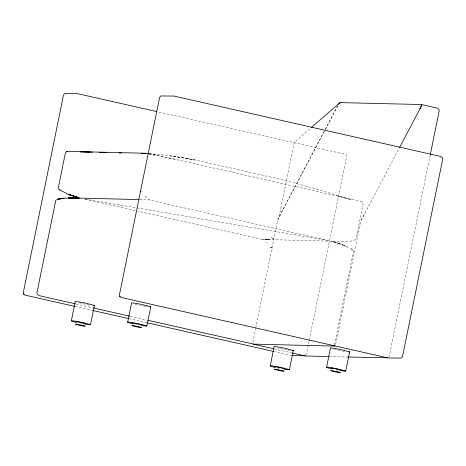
<?xml version="1.0" encoding="UTF-8"?>
<svg xmlns="http://www.w3.org/2000/svg" width="466" height="466" viewBox="0 0 466 466"><rect width="100%" height="100%" fill="white"/><g stroke="black" fill="none" stroke-linecap="round" stroke-linejoin="round"><path stroke-width="0.35" stroke-dasharray="2.33 1.75" d="M252.822 342.324L255.572 328.804M255.718 328.093L277.841 219.241L324.983 129.921M309.045 341.258L306.389 354.311L305.69 355.372M309.191 340.547L346.593 156.797L346.028 154.945L344.84 154.188L158.155 111.904M335.619 344.374L360.696 221.251L399.327 147.99M430.188 155.161L389.133 356.618M325.32 129.28L338.205 104.862M337.78 105.788L281.243 212.805L278.551 219.142L294.063 142.946L294.46 142.194L310.391 128.36M364.033 214.878L361.098 219.83M334.18 344.863L334.646 344.094L353.397 251.925C352.913 247.196 345.807 247.213 342.737 244.825L346.389 246.438L339.335 243.537L332.462 241.464L148.584 199.862L139.701 199.594M352.156 249.45L351.632 249.514M351.591 250.883L352.197 250.784M141.46 191.875L142.153 191.852M329.835 356.577L347.98 357.026M149.021 153.984C167.207 154.625 185.252 157.881 203.007 161.725L274.113 177.814L295.24 183.126L331.617 193.582L351.591 199.966L338.1 196.221M149.324 153.774L156.261 154.211M145.707 306.412L147.67 306.704M288.262 350.112L290.225 350.403M148.881 154.403L158.23 155.848L175.134 159.29M84.649 199.04L327.138 240.334M145.013 306.284L139.817 305.288M89.367 305.044L78.806 302.848M344.601 351.475L332.811 348.941M286.875 349.861L277.695 347.916M336.277 369.87L338.106 370.225M80.432 323.322L81.655 323.555M82.261 323.672L84.09 324.027M135.402 324.394L136.771 324.685M277.957 368.093L279.326 368.385M149.038 153.384L361.267 201.458L362.63 202.349L363.078 204.37L356.111 238.575C353.379 242.786 345.743 240.322 341.491 241.47L262.434 239.402L137.75 211.15M85.325 199.273L137.039 210.993M76.29 304.065L92.606 307.758M130.2 316.28L146.522 319.979M274.27 348.918L291.932 352.919M75.154 306.477L92.862 310.49M128.983 318.674L145.98 322.53M273.466 351.428L291.174 355.442M135.146 304.216L139.194 305.16M273.024 238.085L273.542 238.208M269.919 247.481L270.729 247.702M272.202 249.228L272.633 249.514M145.008 196.297L149.621 199.687M362.63 202.349L361.896 201.755M265.801 241.976L266.849 242.972M270.21 239.233L266.342 239.681L270.21 239.233M267.426 239.501L262.434 239.402L267.426 239.501M188.316 158.69L170.591 155.877L195.114 159.943L188.316 158.69M339.149 243.473L332.462 241.464L342.894 244.854L339.149 243.473M271.27 247.662L270.758 247.475L271.818 247.871L271.27 247.662M272.639 238.196L271.585 237.753L272.639 238.196M352.774 250.061L352.57 249.735L352.774 250.061"/><path stroke-width="0.7" d="M57.248 199.314L63.918 198.248L71.426 197.899L138.973 199.576M71.38 320.707L75.177 301.706A9.972 0.629 11.5 0 1 76.482 301.549L84.864 302.941L94.441 305.463L90.491 324.703L85.336 324.231M127.719 322.07L131.517 303.075A9.972 0.629 11.5 0 1 132.822 302.912L141.204 304.31L150.78 306.832L146.831 326.072L141.676 325.6M270.274 365.769L274.066 346.774A9.972 0.629 11.5 0 1 275.371 346.611L283.759 348.003L293.335 350.531L289.386 369.771L284.231 369.299M326.614 367.138L330.411 348.143A9.972 0.629 11.5 0 1 331.71 347.98L340.098 349.372L349.675 351.9L345.725 371.134L340.57 370.662M430.334 154.444L439.17 110.995L438.937 109.347L437.79 108.252L421.596 104.547L340.005 102.602L338.543 104.215M421.596 104.652L419.93 108.904M399.607 147.442L421.357 106.219L421.596 104.547M56.287 199.803L55.693 200.759L36.907 293.032L37.03 293.959L38.69 295.543L75.579 303.902M335.002 345.743L334.64 346.098L253.073 344.118L252.805 343.465M311.492 127.404L340.058 102.602M148.275 153.314L67.442 151.368L66.522 151.677L65.322 153.32L58.384 187.39L58.961 189.412M66.522 151.677L67.442 151.368M387.916 357.777L347.98 357.026M305.079 355.762L291.885 355.605M93.73 305.603L94.441 305.463M150.069 306.972L150.78 306.832M292.625 350.671L293.335 350.531M348.964 352.04L349.675 351.9M140.179 191.608L140.732 191.619M329.107 356.56L305.352 355.96L292.636 353.077M80.193 151.794L89.46 152.062M80.245 151.811L92.361 152.155M99.625 152.388L106.889 152.621M119.232 153.017L121.41 153.087M145.852 153.559L141.687 153.297L143.126 153.518M251.896 343.704L147.938 320.299M332.695 367.924L341.52 369.788L345.725 371.134M77.461 321.493L86.286 323.352L90.491 324.703M276.355 366.561L285.18 368.42L289.386 369.771M156.739 111.584L77.944 93.736L65.59 93.369L64.174 94.027L63.504 95.081L23.3 292.613L23.562 293.848L24.867 295.077L74.449 306.313M93.311 307.921L129.496 316.123M253.073 344.118L273.565 348.76M92.862 310.49L128.983 318.674M146.691 322.688L273.466 351.428M78.946 197.829L68.764 194.485L78.946 197.829L68.764 194.485L59.298 189.744M59.363 189.691L59.992 189.912M146.831 326.072L142.625 324.72L133.8 322.862A9.646 0.606 11.5 0 0 127.69 322.338A9.64 0.606 11.5 0 0 132.769 323.806M120.077 296.795L120.979 297.407L387.992 357.935L401.185 358.098L402.502 356.641L442.7 159.127L442.49 157.91L440.947 156.518L174.057 96.072L160.846 95.944L159.611 97.417L119.407 294.949L120.077 296.795L119.669 296.178M23.562 293.848L23.97 294.465M340.745 370.237L336.807 369.037A4.951 0.309 11.5 0 0 331.349 368.326M284.406 368.868L280.468 367.674A4.951 0.309 11.5 0 0 275.01 366.958M141.85 325.169L137.913 323.975A4.951 0.309 11.5 0 0 132.46 323.258M85.511 323.806L81.573 322.606A4.951 0.309 11.5 0 0 76.121 321.889M275.319 367.505A9.64 0.606 11.5 0 1 270.099 365.857A9.64 0.606 11.5 0 1 276.402 366.591M331.658 368.874A9.64 0.606 11.5 0 1 326.439 367.225A9.64 0.606 11.5 0 1 332.741 367.954M76.43 322.437A9.64 0.606 11.5 0 1 71.205 320.789A9.64 0.606 11.5 0 1 77.507 321.523M62.922 198.382L57.743 199.209L63.918 198.248L62.922 198.382M75.929 324.144L75.492 324.208L80.997 325.618A4.951 0.309 11.5 0 0 85.092 326.2A4.951 0.309 11.5 0 0 82.878 325.414L75.929 324.144M132.268 325.513L131.831 325.577L137.336 326.986A4.951 0.309 11.5 0 0 141.431 327.569A4.951 0.309 11.5 0 0 139.218 326.783L132.268 325.513M274.824 369.212L274.387 369.276L279.891 370.686A4.951 0.309 11.5 0 0 283.986 371.268A4.951 0.309 11.5 0 0 281.773 370.482L274.824 369.212M331.163 370.581L330.726 370.645L336.231 372.054A4.951 0.309 11.5 0 0 340.326 372.631A4.951 0.309 11.5 0 0 338.112 371.851L331.163 370.581M72.498 198.038L68.281 198.021L79.028 198.289L72.498 198.038"/></g></svg>
